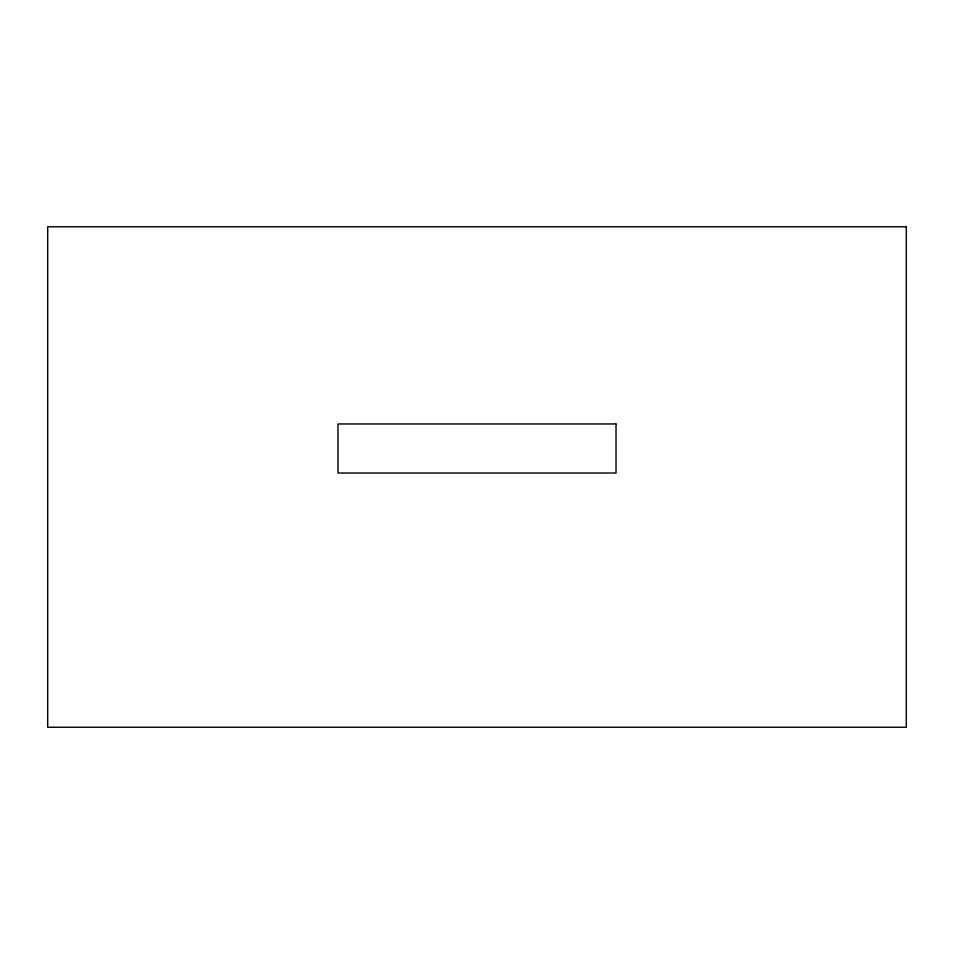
<?xml version="1.0" encoding="UTF-8"?>
<svg xmlns="http://www.w3.org/2000/svg" width="954" height="954" viewBox="0 0 954 954"><rect width="100%" height="100%" fill="white"/><g stroke="black" fill="none" stroke-linecap="round" stroke-linejoin="round"><path stroke-width="1.43" d="M906.3 226.766L47.7 226.766L47.7 727.234L906.3 727.234L906.3 226.766M616.022 423.97L337.978 423.97L337.978 473.029L616.022 473.029L616.022 423.97"/></g></svg>
